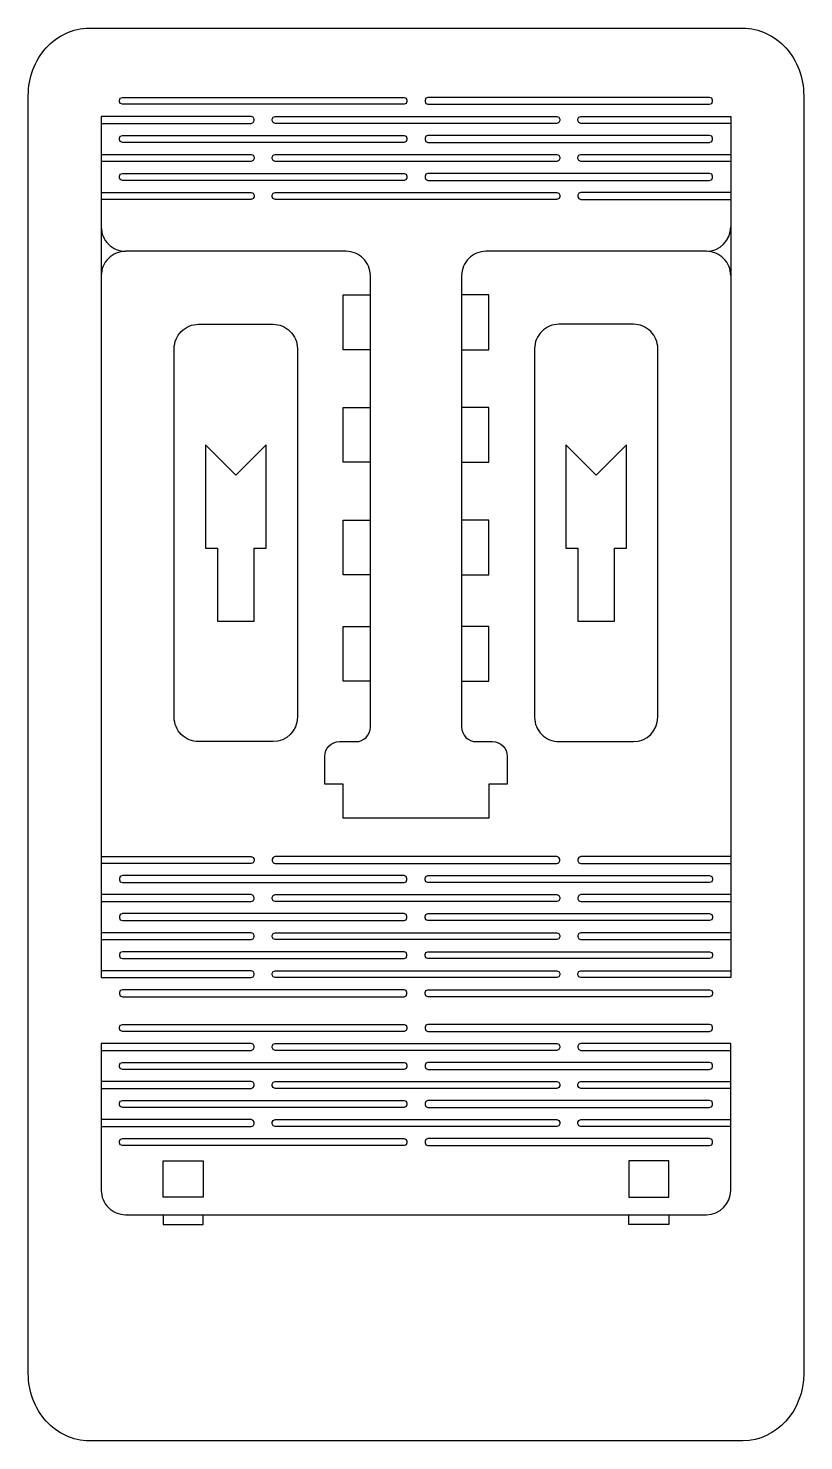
# Model space of a CAD drawing. Header units: millimetres. Extents: x 73 to 143, y 106 to 234.
import ezdxf

# ---------------------------------------------------------------- set-up
doc = ezdxf.new("R2010")
doc.units = ezdxf.units.MM
doc.layers.add('Layer_1', color=7, linetype='CONTINUOUS')

msp = doc.modelspace()

# ---------------------------------------------------------------- linework, layer by layer
at = {"layer": 'Layer_1', "color": 1}
for points in [[(78.136343, 234.12371), (137.40373, 234.12371)], [(72.624483, 112.13416), (72.624483, 228.015522)], [(142.91555, 228.015522), (142.91555, 112.13416)], [(79.238451, 225.500025), (92.830245, 225.500025), (93.014357, 225.572445), (93.090777, 225.747107), (93.090777, 225.880388), (93.014357, 226.05501), (92.830245, 226.12743), (79.238451, 226.12743), (79.238451, 148.02417), (92.830245, 148.02417), (93.014357, 148.09647), (93.090777, 148.27109), (93.090777, 148.40449), (93.014357, 148.57911), (92.830245, 148.65141), (79.238451, 148.65141)], [(136.3017, 225.500025), (122.70979, 225.500025), (122.52556, 225.572445), (122.44916, 225.747107), (122.44916, 225.880388), (122.52556, 226.05501), (122.70979, 226.12743), (136.3017, 226.12743), (136.3017, 148.02417), (122.70979, 148.02417), (122.52556, 148.09647), (122.44916, 148.27109), (122.44916, 148.40449), (122.52556, 148.57911), (122.70979, 148.65141), (136.3017, 148.65141)], [(79.238451, 222.677126), (92.830245, 222.677126), (93.014357, 222.604706), (93.090777, 222.430083), (93.090777, 222.296802), (93.014357, 222.12218), (92.830245, 222.04972), (79.238451, 222.04972)], [(136.3017, 222.049729), (122.70979, 222.049729), (122.52556, 222.122189), (122.44916, 222.296811), (122.44916, 222.430092), (122.52556, 222.604715), (122.70979, 222.677135), (136.3017, 222.677135)], [(79.238451, 219.226713), (92.830245, 219.226713), (93.014357, 219.154413), (93.090777, 218.97979), (93.090777, 218.846392), (93.014357, 218.67177), (92.830245, 218.59943), (79.238451, 218.59943)], [(136.3017, 219.226713), (122.70979, 219.226713), (122.52556, 219.154413), (122.44916, 218.97979), (122.44916, 218.846392), (122.52556, 218.67177), (122.70979, 218.59943), (136.3017, 218.59943)], [(101.43004, 213.894458), (81.443326, 213.894458)], [(134.09686, 213.894458), (114.10991, 213.894458)], [(103.635, 170.74977), (103.63488, 211.689584)], [(111.90504, 211.689584), (111.90504, 170.74977)], [(103.635, 204.9737), (101.15407, 204.9737), (101.15407, 209.93466), (103.63488, 209.93466)], [(111.90504, 204.9737), (114.38608, 204.9737), (114.38608, 209.93466), (111.90504, 209.93466)], [(88.057911, 207.279874), (94.815538, 207.279874)], [(127.48212, 207.279874), (120.72453, 207.279874)], [(85.853036, 171.63171), (85.853036, 205.074999)], [(97.020296, 205.074999), (97.020296, 171.63171)], [(118.51978, 205.075077), (118.51978, 171.63171)], [(129.687, 171.63171), (129.687, 205.075077)], [(103.63512, 194.76236), (101.15419, 194.76236), (101.15419, 199.72332), (103.635, 199.72332)], [(111.90515, 194.76236), (114.3862, 194.76236), (114.3862, 199.72332), (111.90515, 199.72332)], [(103.63512, 184.55102), (101.15419, 184.55102), (101.15419, 189.51198), (103.635, 189.51198)], [(111.90515, 184.55102), (114.3862, 184.55102), (114.3862, 189.51198), (111.90515, 189.51198)], [(103.63512, 174.92305), (101.15419, 174.92305), (101.15419, 179.88401), (103.635, 179.88401)], [(111.90515, 174.92305), (114.3862, 174.92305), (114.3862, 179.88401), (111.90515, 179.88401)], [(94.815421, 169.42684), (88.057911, 169.42684)], [(100.82334, 169.42684), (102.3121, 169.42684)], [(113.22809, 169.42684), (114.71681, 169.42684)], [(120.72465, 169.42695), (127.48212, 169.42695)], [(116.03971, 168.10391), (116.03971, 165.56834), (114.38608, 165.56834), (114.38608, 162.48152), (101.15407, 162.48152), (101.15407, 165.56841), (99.500444, 165.56841), (99.500444, 168.10391)], [(79.238451, 159.00264), (92.830245, 159.00264), (93.014357, 158.93024), (93.090777, 158.75562), (93.090777, 158.62234), (93.014357, 158.44772), (92.830245, 158.37532), (79.238451, 158.37532)], [(136.3017, 159.00264), (122.70979, 159.00264), (122.52556, 158.93024), (122.44916, 158.75562), (122.44916, 158.62234), (122.52556, 158.44772), (122.70979, 158.37532), (136.3017, 158.37532)], [(79.238451, 154.92498), (92.830245, 154.92498), (93.014357, 154.99728), (93.090777, 155.17191), (93.090777, 155.3053), (93.014357, 155.47993), (92.830245, 155.55223), (79.238451, 155.55223)], [(136.3017, 155.55226), (122.70979, 155.55226), (122.52556, 155.47996), (122.44916, 155.30533), (122.44916, 155.17194), (122.52556, 154.99731), (122.70979, 154.92501), (136.3017, 154.92501)], [(79.238451, 151.47457), (92.830245, 151.47457), (93.014357, 151.54687), (93.090777, 151.72149), (93.090777, 151.85489), (93.014357, 152.02951), (92.830245, 152.10181), (79.238451, 152.10181)], [(136.3017, 152.10185), (122.70979, 152.10185), (122.52556, 152.02955), (122.44916, 151.85493), (122.44916, 151.72153), (122.52556, 151.54691), (122.70979, 151.47461), (136.3017, 151.47461)], [(79.238451, 141.42774), (92.830362, 141.42774), (93.014474, 141.50014), (93.090854, 141.6748), (93.090854, 141.80808), (93.014474, 141.98271), (92.830362, 142.05511), (79.238451, 142.05511), (79.238335, 128.73338)], [(136.30162, 128.73327), (136.3017, 142.055), (122.70979, 142.055), (122.52568, 141.9826), (122.44928, 141.80798), (122.44928, 141.6747), (122.52568, 141.50007), (122.70979, 141.42757), (136.3017, 141.42757)], [(79.238451, 137.97744), (92.830362, 137.97744), (93.014474, 138.04974), (93.090854, 138.22436), (93.090854, 138.35776), (93.014474, 138.53238), (92.830362, 138.60468), (79.238451, 138.60468)], [(136.3017, 137.97732), (122.70979, 137.97732), (122.52568, 138.04962), (122.44928, 138.22424), (122.44928, 138.35764), (122.52568, 138.53226), (122.70979, 138.60456), (136.3017, 138.60456)], [(79.238335, 134.52703), (92.830245, 134.52703), (93.014357, 134.59953), (93.090777, 134.77415), (93.090777, 134.90744), (93.014357, 135.08206), (92.830245, 135.15446), (79.238335, 135.15446)], [(136.30162, 134.52695), (122.70967, 134.52695), (122.52556, 134.59935), (122.44916, 134.77398), (122.44916, 134.90726), (122.52556, 135.08188), (122.70967, 135.15438), (136.30162, 135.15438)], [(81.443209, 126.52851), (134.09675, 126.52843)], [(84.845864, 126.52853), (84.845864, 125.64659), (88.483889, 125.64659), (88.483889, 126.52853)], [(130.69417, 126.52845), (130.69417, 125.64647), (127.05614, 125.64647), (127.05614, 126.52845)], [(137.40373, 106.02585), (78.136343, 106.02585)]]:
    msp.add_lwpolyline(points, dxfattribs=at)
for points in [[(80.892312, 227.472173), (80.892312, 227.605571), (80.968502, 227.780193), (81.152809, 227.852533), (106.68246, 227.852533), (106.86668, 227.780313), (106.94308, 227.605574), (106.94308, 227.472176), (106.86678, 227.297553), (106.68244, 227.225213), (81.152807, 227.225213), (80.968694, 227.297433)], [(134.64772, 227.472173), (134.64772, 227.605571), (134.57122, 227.78031), (134.38723, 227.85253), (108.85746, 227.85253), (108.67315, 227.78008), (108.59705, 227.605574), (108.59705, 227.472176), (108.67355, 227.297437), (108.85743, 227.225217), (134.3872, 227.225217), (134.57143, 227.297787)], [(95.005134, 226.127422), (120.53478, 226.127422), (120.71901, 226.055122), (120.79521, 225.880383), (120.7954, 225.747102), (120.7191, 225.57244), (120.53487, 225.50002), (95.005134, 225.50002), (94.821022, 225.57236), (94.744872, 225.7471), (94.744872, 225.880381), (94.820822, 226.055003)], [(80.892312, 224.021877), (80.892312, 224.155274), (80.968502, 224.329897), (81.152809, 224.402237), (106.68246, 224.402237), (106.86668, 224.330017), (106.94308, 224.155277), (106.94308, 224.02188), (106.86678, 223.847257), (106.68244, 223.774957), (81.152807, 223.774957), (80.968694, 223.847137)], [(134.64772, 224.021877), (134.64772, 224.155274), (134.57122, 224.330014), (134.38723, 224.402234), (108.85746, 224.402234), (108.67315, 224.329784), (108.59705, 224.155277), (108.59705, 224.02188), (108.67355, 223.84714), (108.85743, 223.77496), (134.3872, 223.77496), (134.57143, 223.84749)], [(95.005134, 222.677126), (120.53478, 222.677126), (120.71901, 222.604826), (120.79521, 222.430086), (120.7954, 222.296805), (120.7191, 222.122183), (120.53487, 222.049723), (95.005134, 222.049723), (94.821022, 222.122063), (94.744872, 222.296802), (94.744872, 222.430083), (94.820822, 222.604706)], [(80.892312, 220.57158), (80.892312, 220.704978), (80.968502, 220.879601), (81.152809, 220.951941), (106.68246, 220.951941), (106.86668, 220.879721), (106.94308, 220.704981), (106.94308, 220.571583), (106.86678, 220.396961), (106.68244, 220.324661), (81.152807, 220.324661), (80.968694, 220.396841)], [(134.64772, 220.57158), (134.64772, 220.704978), (134.57122, 220.879718), (134.38723, 220.951938), (108.85746, 220.951938), (108.67315, 220.879408), (108.59705, 220.70498), (108.59705, 220.571582), (108.67355, 220.396843), (108.85743, 220.324663), (134.3872, 220.324663), (134.57143, 220.397083)], [(95.005134, 219.226713), (120.53478, 219.226713), (120.71901, 219.154533), (120.79521, 218.979793), (120.79521, 218.846395), (120.71911, 218.671773), (120.53488, 218.599433), (95.005134, 218.599433), (94.821022, 218.671653), (94.744872, 218.846392), (94.744872, 218.97979), (94.820822, 219.154413)], [(89.78302, 186.97529), (89.78302, 180.36071), (93.090312, 180.36071), (93.090312, 186.97529), (94.192769, 186.97529), (94.192769, 196.346), (91.436685, 193.58992), (88.680563, 196.34612), (88.680563, 186.97529)], [(122.44972, 186.97529), (122.44972, 180.36071), (125.75701, 180.36071), (125.75701, 186.97529), (126.85947, 186.97529), (126.85947, 196.346), (124.10339, 193.58992), (121.3473, 196.34612), (121.3473, 186.97529)], [(95.005134, 158.37528), (120.53478, 158.37528), (120.71913, 158.44778), (120.79523, 158.62229), (120.79523, 158.75557), (120.71883, 158.93031), (120.53483, 159.00261), (95.005134, 159.00261), (94.820944, 158.93011), (94.744874, 158.7556), (94.744874, 158.62232), (94.821254, 158.44758)], [(80.892312, 157.03053), (80.892312, 156.89713), (80.968932, 156.72239), (81.152811, 156.65019), (106.68246, 156.65019), (106.8668, 156.72259), (106.9431, 156.89713), (106.9431, 157.03053), (106.8665, 157.20523), (106.68251, 157.27743), (81.152807, 157.27743), (80.9685, 157.20493)], [(134.64772, 157.03053), (134.64772, 156.89713), (134.57142, 156.72251), (134.38719, 156.65021), (108.85742, 156.65021), (108.67319, 156.72241), (108.59709, 156.89715), (108.59709, 157.03055), (108.67319, 157.20517), (108.8575, 157.27747), (134.38727, 157.27747), (134.57138, 157.20527)], [(95.005134, 155.55226), (120.53478, 155.55226), (120.71901, 155.48006), (120.79521, 155.30532), (120.79521, 155.17193), (120.71911, 154.9973), (120.53476, 154.925), (95.005134, 154.925), (94.821022, 154.9972), (94.744872, 155.17194), (94.744872, 155.30533), (94.820822, 155.47996)], [(80.892312, 153.58012), (80.892312, 153.44672), (80.968932, 153.27198), (81.152811, 153.19978), (106.68246, 153.19978), (106.8668, 153.27228), (106.9431, 153.44671), (106.9431, 153.58011), (106.8665, 153.75485), (106.68251, 153.82715), (81.152807, 153.82715), (80.9685, 153.75465)], [(134.64772, 153.58012), (134.64772, 153.44672), (134.57142, 153.27221), (134.38719, 153.19971), (108.85742, 153.19971), (108.67319, 153.27191), (108.59709, 153.44665), (108.59709, 153.58005), (108.67319, 153.75467), (108.8575, 153.82707), (134.38727, 153.82707), (134.57138, 153.75477)], [(95.005134, 152.10185), (120.53478, 152.10185), (120.71901, 152.02965), (120.79521, 151.85491), (120.79521, 151.72151), (120.71911, 151.54689), (120.53476, 151.47459), (95.005134, 151.47459), (94.821022, 151.54679), (94.744872, 151.72149), (94.744872, 151.85489), (94.820822, 152.02951)], [(80.892312, 150.1297), (80.892312, 149.99631), (80.968932, 149.82157), (81.152811, 149.74937), (106.68246, 149.74937), (106.8668, 149.82187), (106.9431, 149.99626), (106.9431, 150.12965), (106.8665, 150.30439), (106.68251, 150.37669), (81.152807, 150.37669), (80.9685, 150.30419)], [(134.64772, 150.1297), (134.64772, 149.99631), (134.57142, 149.8218), (134.38719, 149.7494), (108.85742, 149.7494), (108.67319, 149.8216), (108.59709, 149.99634), (108.59709, 150.12973), (108.67319, 150.30436), (108.8575, 150.37676), (134.38727, 150.37676), (134.57138, 150.30446)], [(95.005134, 148.65144), (120.53478, 148.65144), (120.71901, 148.57924), (120.79521, 148.4045), (120.79521, 148.2711), (120.71911, 148.09648), (120.53476, 148.02418), (95.005134, 148.02418), (94.821022, 148.09638), (94.744872, 148.27112), (94.744872, 148.40452), (94.820822, 148.57914)], [(80.892312, 146.67929), (80.892312, 146.54589), (80.968932, 146.37115), (81.152811, 146.29895), (106.68246, 146.29895), (106.8668, 146.37145), (106.9431, 146.54584), (106.9431, 146.67924), (106.8665, 146.85398), (106.68251, 146.92628), (81.152807, 146.92628), (80.9685, 146.85378)], [(134.64772, 146.67929), (134.64772, 146.54589), (134.57142, 146.37139), (134.38719, 146.29899), (108.85742, 146.29899), (108.67319, 146.37119), (108.59709, 146.54593), (108.59709, 146.67933), (108.67319, 146.85395), (108.8575, 146.92645), (134.38727, 146.92645), (134.57138, 146.85415)], [(80.892428, 143.39988), (80.892428, 143.53328), (80.968618, 143.7079), (81.152924, 143.7802), (106.68257, 143.78009), (106.8668, 143.70789), (106.9431, 143.53315), (106.9431, 143.39976), (106.8669, 143.22513), (106.68255, 143.15283), (81.152904, 143.1529), (80.968792, 143.2251)], [(134.64772, 143.39977), (134.64772, 143.53316), (134.57122, 143.7079), (134.38723, 143.7801), (108.85758, 143.7801), (108.67323, 143.7076), (108.59713, 143.53309), (108.59713, 143.3997), (108.67363, 143.22496), (108.85763, 143.15276), (134.38728, 143.15276), (134.57162, 143.22526)], [(120.79532, 141.80798), (120.79532, 141.6747), (120.71922, 141.50007), (120.53487, 141.42757), (95.005337, 141.42769), (94.821108, 141.49999), (94.744838, 141.67473), (94.744838, 141.80801), (94.820908, 141.98264), (95.005331, 142.05504), (120.53486, 142.05493), (120.71897, 141.98263)], [(80.892428, 139.94959), (80.892428, 140.08299), (80.968618, 140.25761), (81.152924, 140.32991), (106.68257, 140.32979), (106.8668, 140.25759), (106.9431, 140.08285), (106.9431, 139.94945), (106.8669, 139.77483), (106.68255, 139.70253), (81.152904, 139.70265), (80.968792, 139.77485)], [(134.64772, 139.94947), (134.64772, 140.08287), (134.57122, 140.25761), (134.38723, 140.32981), (108.85758, 140.32981), (108.67323, 140.25731), (108.59713, 140.08288), (108.59713, 139.94948), (108.67363, 139.77474), (108.85763, 139.70254), (134.38728, 139.70254), (134.57162, 139.77494)], [(120.79532, 138.35768), (120.79532, 138.22428), (120.71922, 138.04966), (120.53487, 137.97736), (95.005337, 137.97748), (94.821108, 138.04968), (94.744838, 138.22442), (94.744838, 138.35782), (94.820908, 138.53244), (95.005331, 138.60474), (120.53486, 138.60466), (120.71897, 138.53246)], [(80.892428, 136.49917), (80.892428, 136.63257), (80.968618, 136.8072), (81.152924, 136.8797), (106.68257, 136.87958), (106.8668, 136.80728), (106.9431, 136.63257), (106.9431, 136.49918), (106.8669, 136.32463), (106.68255, 136.25223), (81.152904, 136.25234), (80.968792, 136.32454)], [(134.64772, 136.4991), (134.64772, 136.63249), (134.57122, 136.8072), (134.38723, 136.8795), (108.85758, 136.8795), (108.67323, 136.807), (108.59713, 136.63249), (108.59713, 136.4991), (108.67363, 136.32436), (108.85763, 136.25216), (134.38728, 136.25216), (134.57162, 136.32466)], [(120.7952, 134.90727), (120.7952, 134.77399), (120.7191, 134.59936), (120.53475, 134.52696), (95.005221, 134.52704), (94.820992, 134.59934), (94.744722, 134.77408), (94.744722, 134.90737), (94.820792, 135.08199), (95.005216, 135.15439), (120.53475, 135.15432), (120.71887, 135.08212)], [(80.892312, 133.04892), (80.892312, 133.18228), (80.968502, 133.35694), (81.152809, 133.42924), (106.68246, 133.42912), (106.86668, 133.35692), (106.94298, 133.18218), (106.94298, 133.04878), (106.86678, 132.87416), (106.68244, 132.80186), (81.152789, 132.80198), (80.968676, 132.87418)], [(134.64761, 133.0488), (134.64761, 133.1822), (134.57111, 133.35694), (134.38711, 133.42914), (108.85746, 133.42914), (108.67315, 133.35674), (108.59695, 133.18224), (108.59695, 133.04884), (108.67345, 132.8741), (108.85744, 132.8019), (134.38709, 132.8019), (134.57144, 132.8743)], [(84.845864, 131.41443), (88.483889, 131.41443), (88.483889, 128.10713), (84.845864, 128.10713)], [(130.69417, 131.41443), (127.05614, 131.41443), (127.05614, 128.10713), (130.69417, 128.10713)]]:
    msp.add_lwpolyline(points, close=True, dxfattribs=at)
for points in [[(74.238923, 232.334726), (75.272594, 233.480262), (76.674582, 234.12371), (78.136343, 234.12371)], [(137.40373, 234.12371), (138.86546, 234.12371), (140.26745, 233.480262), (141.30115, 232.334726)], [(72.624483, 228.015522), (72.624483, 229.635434), (73.205214, 231.189148), (74.238923, 232.334726)], [(141.30115, 232.334726), (142.33481, 231.189148), (142.91555, 229.635434), (142.91555, 228.015522)], [(79.238451, 216.099333), (79.238451, 215.514599), (79.470711, 214.953784), (79.884128, 214.54029)], [(134.09686, 213.894575), (135.31448, 213.894575), (136.30162, 214.881718), (136.30162, 216.099333)], [(79.884128, 214.54029), (80.297661, 214.126874), (80.858476, 213.894575), (81.443326, 213.894575)], [(79.884128, 213.248782), (79.470711, 212.835249), (79.238451, 212.274434), (79.238451, 211.689584)], [(81.443326, 213.894458), (80.858476, 213.894458), (80.297661, 213.662198), (79.884128, 213.248782)], [(102.9892, 213.248782), (102.57567, 213.662198), (102.01486, 213.894458), (101.43004, 213.894458)], [(103.63488, 211.689584), (103.63488, 212.274434), (103.40262, 212.835249), (102.9892, 213.248782)], [(112.55075, 213.248782), (112.13734, 212.835249), (111.90504, 212.274434), (111.90504, 211.689584)], [(114.10991, 213.894458), (113.52506, 213.894458), (112.96425, 213.662198), (112.55075, 213.248782)], [(135.65591, 213.248782), (135.24237, 213.662198), (134.6816, 213.894458), (134.09686, 213.894458)], [(136.3017, 211.689584), (136.3017, 212.274434), (136.06932, 212.835249), (135.65591, 213.248782)], [(85.853036, 205.074999), (85.853036, 205.65981), (86.085335, 206.220625), (86.498751, 206.634158)], [(86.498751, 206.634158), (86.912284, 207.047575), (87.473099, 207.279874), (88.057911, 207.279874)], [(94.815538, 207.279874), (95.400271, 207.279874), (95.961048, 207.047575), (96.374581, 206.634158)], [(96.374581, 206.634158), (96.787997, 206.220625), (97.020296, 205.65981), (97.020296, 205.074999)], [(119.16545, 206.634158), (118.75204, 206.220625), (118.51978, 205.65981), (118.51978, 205.075077)], [(120.72453, 207.279874), (120.1398, 207.279874), (119.57899, 207.047575), (119.16545, 206.634158)], [(129.04128, 206.634158), (128.62779, 207.047575), (128.06697, 207.279874), (127.48212, 207.279874)], [(129.687, 205.075077), (129.687, 205.65981), (129.4547, 206.220625), (129.04128, 206.634158)], [(86.498751, 170.07267), (86.085335, 170.48616), (85.853036, 171.04698), (85.853036, 171.63171)], [(97.020296, 171.63171), (97.020296, 170.41406), (96.033152, 169.42695), (94.815421, 169.42684)], [(102.3121, 169.42684), (103.04268, 169.42695), (103.63488, 170.01919), (103.635, 170.74977)], [(111.90504, 170.74977), (111.90504, 170.39897), (112.04438, 170.06252), (112.29243, 169.81435)], [(118.51978, 171.63171), (118.51978, 171.04698), (118.75204, 170.48616), (119.16545, 170.07267)], [(127.48212, 169.42695), (128.69985, 169.42695), (129.687, 170.41406), (129.687, 171.63171)], [(88.057911, 169.42684), (87.473099, 169.42695), (86.912284, 169.65925), (86.498751, 170.07267)], [(99.887842, 169.03944), (100.13597, 169.28749), (100.47246, 169.42684), (100.82334, 169.42684)], [(112.29243, 169.81435), (112.5406, 169.5663), (112.87705, 169.42695), (113.22809, 169.42684)], [(114.71681, 169.42684), (115.06761, 169.42684), (115.40406, 169.28749), (115.65223, 169.03944)], [(119.16545, 170.07267), (119.57899, 169.65925), (120.1398, 169.42695), (120.72465, 169.42695)], [(99.500444, 168.10391), (99.500444, 168.45482), (99.639792, 168.79131), (99.887842, 169.03944)], [(115.65223, 169.03944), (115.90028, 168.79131), (116.03971, 168.45482), (116.03971, 168.10391)], [(79.238335, 128.73338), (79.238335, 128.14857), (79.470711, 127.58776), (79.884128, 127.17422)], [(134.09675, 126.52843), (135.31448, 126.52843), (136.30162, 127.51565), (136.30162, 128.73327)], [(79.884128, 127.17422), (80.297661, 126.76081), (80.858476, 126.52851), (81.443209, 126.52851)], [(74.238923, 107.81495), (73.205214, 108.9605), (72.624483, 110.5142), (72.624483, 112.13416)], [(142.91555, 112.13416), (142.91543, 108.76065), (140.44781, 106.02594), (137.40373, 106.02585)], [(78.136343, 106.02585), (76.674582, 106.02594), (75.272594, 106.66938), (74.238923, 107.81495)]]:
    msp.add_open_spline(points, degree=3, dxfattribs=at)

doc.saveas('drawing.dxf')
